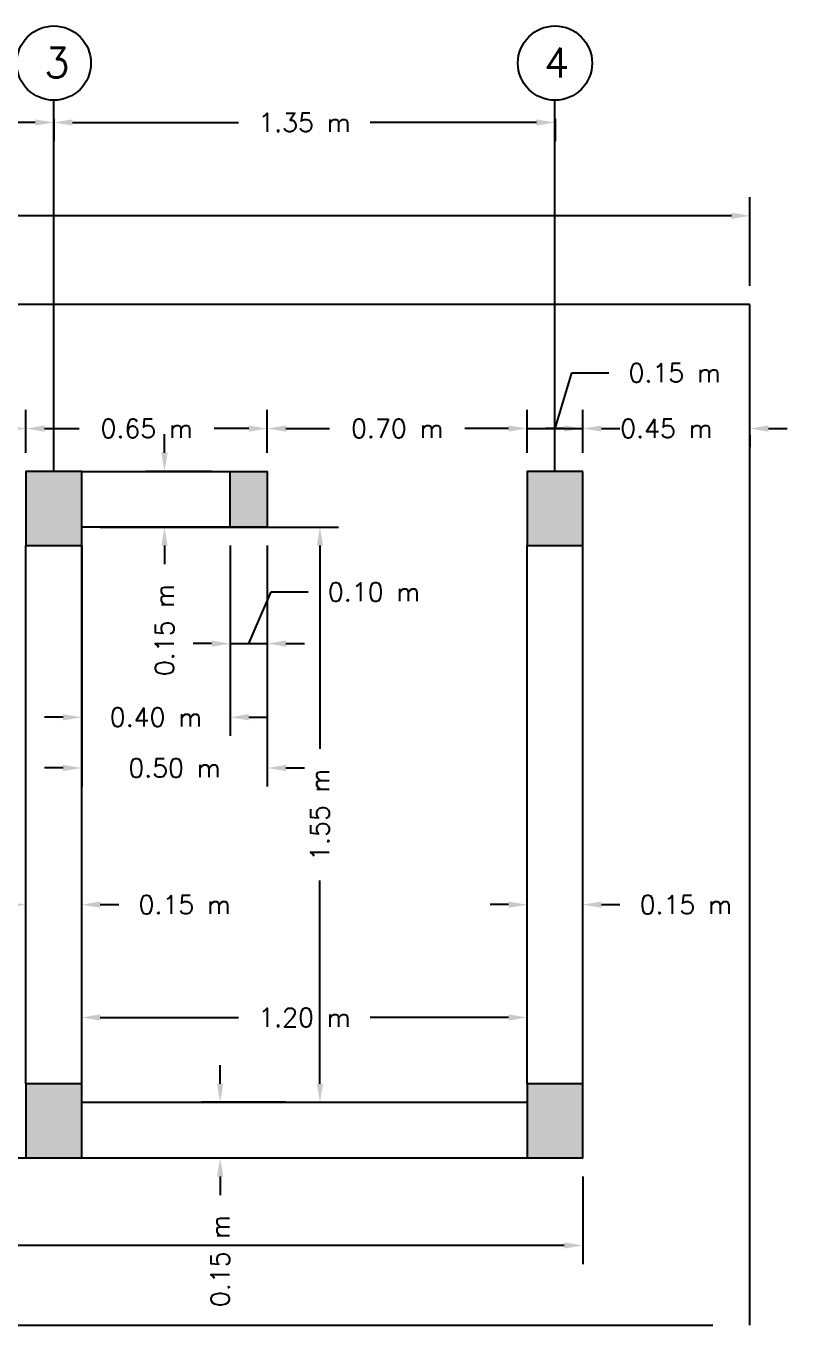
# Model space of a CAD drawing. Header units: metres. Extents: x 0.9 to 42, y -19 to 5.
# Drawn here: x 31.261 to 33.311, y 1.455 to 4.955 of the extents above; entities that cross this region are included whole.
import ezdxf

# ---------------------------------------------------------------- set-up
doc = ezdxf.new("R2010")
doc.units = ezdxf.units.M
doc.linetypes.add('DASHED2', pattern=[0.375, 0.25, -0.125])
doc.linetypes.add('PHANTOM2', pattern=[1.25, 0.625, -0.125, 0.125, -0.125, 0.125, -0.125])
doc.layers.add('Vistas', color=7, linetype='Continuous')
doc.styles.get("Standard").update_dxf_attribs({"font": 'simplex.shx'})
doc.dimstyles.new('1 a 25', dxfattribs={"dimtxt": 0.05, "dimasz": 0.05, "dimexe": 0.05, "dimexo": 0.05, "dimgap": 0.05, "dimtad": 0, "dimzin": 0, "dimdsep": 46, "dimtxsty": 'Standard', "dimcen": 0.09, "dimadec": 0, "dimazin": 0, "dimtfac": 1, "dimtofl": 0, "dimtmove": 0, "dimatfit": 3, "dimfxl": 1, "dimtolj": 1, "dimtzin": 0, "dimarcsym": 0})

# ---------------------------------------------------------------- blocks, each defined once
blk = doc.blocks.new('*D65')
at = {"color": 0, "lineweight": -2, "transparency": 16777216}
for p, q in [((28.1109, 4.2549), (28.1109, 4.4934)), ((33.2109, 4.2549), (33.2109, 4.4934)), ((28.1609, 4.4434), (30.4835, 4.4434)), ((33.1609, 4.4434), (30.8383, 4.4434))]:
    blk.add_line(p, q, dxfattribs=at)
at = {"color": 0, "transparency": 16777216}
for points in [[(28.1609, 4.4517), (28.1609, 4.4351), (28.1109, 4.4434)], [(33.1609, 4.4517), (33.1609, 4.4351), (33.2109, 4.4434)]]:
    blk.add_solid(points, dxfattribs=at)
at = {"layer": 'Defpoints', "color": 0, "transparency": 16777216}
for p in [(33.2109, 4.4434), (28.1109, 4.2049), (33.2109, 4.2049)]:
    blk.add_point(p, dxfattribs=at)
at = {"color": 0, "transparency": 16777216, "insert": (30.6609, 4.4434), "char_height": 0.05, "attachment_point": 5}
blk.add_mtext('\\A1;5.10 m', dxfattribs=at)
blk = doc.blocks.new('*D70')
at = {"color": 0, "lineweight": -2, "transparency": 16777216}
for p, q in [((30.5609, 3.8049), (30.5609, 3.9203)), ((31.2609, 3.8049), (31.2609, 3.9203)), ((30.6109, 3.8703), (30.7287, 3.8703)), ((31.2109, 3.8703), (31.093, 3.8703))]:
    blk.add_line(p, q, dxfattribs=at)
at = {"color": 0, "transparency": 16777216}
for points in [[(30.6109, 3.8786), (30.6109, 3.8619), (30.5609, 3.8703)], [(31.2109, 3.8786), (31.2109, 3.8619), (31.2609, 3.8703)]]:
    blk.add_solid(points, dxfattribs=at)
at = {"layer": 'Defpoints', "color": 0, "transparency": 16777216}
for p in [(31.2609, 3.8703), (30.5609, 3.7549), (31.2609, 3.7549)]:
    blk.add_point(p, dxfattribs=at)
at = {"color": 0, "transparency": 16777216, "insert": (30.9109, 3.8703), "char_height": 0.05, "attachment_point": 5}
blk.add_mtext('\\A1;0.70 m', dxfattribs=at)
blk = doc.blocks.new('*D71')
at = {"color": 0, "lineweight": -2, "transparency": 16777216}
for p, q in [((31.2609, 3.8049), (31.2609, 3.9203)), ((31.9109, 3.8049), (31.9109, 3.9203)), ((31.3109, 3.8703), (31.4037, 3.8703)), ((31.8609, 3.8703), (31.768, 3.8703))]:
    blk.add_line(p, q, dxfattribs=at)
at = {"color": 0, "transparency": 16777216}
for points in [[(31.3109, 3.8786), (31.3109, 3.8619), (31.2609, 3.8703)], [(31.8609, 3.8786), (31.8609, 3.8619), (31.9109, 3.8703)]]:
    blk.add_solid(points, dxfattribs=at)
at = {"layer": 'Defpoints', "color": 0, "transparency": 16777216}
for p in [(31.9109, 3.8703), (31.2609, 3.7549), (31.9109, 3.7549)]:
    blk.add_point(p, dxfattribs=at)
at = {"color": 0, "transparency": 16777216, "insert": (31.5859, 3.8703), "char_height": 0.05, "attachment_point": 5}
blk.add_mtext('\\A1;0.65 m', dxfattribs=at)
blk = doc.blocks.new('*D72')
at = {"color": 0, "lineweight": -2, "transparency": 16777216}
for p, q in [((31.9109, 3.8049), (31.9109, 3.9203)), ((32.6109, 3.8049), (32.6109, 3.9203)), ((31.9609, 3.8703), (32.0787, 3.8703)), ((32.5609, 3.8703), (32.443, 3.8703))]:
    blk.add_line(p, q, dxfattribs=at)
at = {"color": 0, "transparency": 16777216}
for points in [[(31.9609, 3.8786), (31.9609, 3.8619), (31.9109, 3.8703)], [(32.5609, 3.8786), (32.5609, 3.8619), (32.6109, 3.8703)]]:
    blk.add_solid(points, dxfattribs=at)
at = {"layer": 'Defpoints', "color": 0, "transparency": 16777216}
for p in [(32.6109, 3.8703), (31.9109, 3.7549), (32.6109, 3.7549)]:
    blk.add_point(p, dxfattribs=at)
at = {"color": 0, "transparency": 16777216, "insert": (32.2609, 3.8703), "char_height": 0.05, "attachment_point": 5}
blk.add_mtext('\\A1;0.70 m', dxfattribs=at)
blk = doc.blocks.new('*D73')
at = {"color": 0, "lineweight": -2, "transparency": 16777216}
for p, q in [((32.6859, 3.8703), (32.7309, 4.0203)), ((32.7309, 4.0203), (32.8309, 4.0203)), ((32.6109, 3.8049), (32.6109, 3.9203)), ((32.7609, 3.8049), (32.7609, 3.9203)), ((32.5609, 3.8703), (32.5109, 3.8703)), ((32.6109, 3.8703), (32.7609, 3.8703)), ((32.8109, 3.8703), (32.8609, 3.8703))]:
    blk.add_line(p, q, dxfattribs=at)
at = {"color": 0, "transparency": 16777216}
for points in [[(32.5609, 3.8786), (32.5609, 3.8619), (32.6109, 3.8703)], [(32.8109, 3.8786), (32.8109, 3.8619), (32.7609, 3.8703)]]:
    blk.add_solid(points, dxfattribs=at)
at = {"layer": 'Defpoints', "color": 0, "transparency": 16777216}
for p in [(32.7609, 3.8703), (32.6109, 3.7549), (32.7609, 3.7549)]:
    blk.add_point(p, dxfattribs=at)
at = {"color": 0, "transparency": 16777216, "insert": (33.0083, 4.0203), "char_height": 0.05, "attachment_point": 5}
blk.add_mtext('\\A1;0.15 m', dxfattribs=at)
blk = doc.blocks.new('*D74')
at = {"color": 0, "lineweight": -2, "transparency": 16777216}
for p, q in [((32.7609, 3.8049), (32.7609, 3.9203)), ((32.7109, 3.8703), (32.6609, 3.8703)), ((33.2109, 3.8525), (33.2109, 3.8203)), ((33.2609, 3.8703), (33.3109, 3.8703))]:
    blk.add_line(p, q, dxfattribs=at)
at = {"color": 0, "transparency": 16777216}
for points in [[(32.7109, 3.8786), (32.7109, 3.8619), (32.7609, 3.8703)], [(33.2609, 3.8786), (33.2609, 3.8619), (33.2109, 3.8703)]]:
    blk.add_solid(points, dxfattribs=at)
at = {"layer": 'Defpoints', "color": 0, "transparency": 16777216}
for p in [(33.2109, 3.9025), (33.2109, 3.8703), (32.7609, 3.7549)]:
    blk.add_point(p, dxfattribs=at)
at = {"color": 0, "transparency": 16777216, "insert": (32.9859, 3.8703), "char_height": 0.05, "attachment_point": 5}
blk.add_mtext('\\A1;0.45 m', dxfattribs=at)
blk = doc.blocks.new('*D80')
at = {"color": 0, "lineweight": -2, "transparency": 16777216}
for p, q in [((31.4109, 2.1049), (31.4109, 2.3335)), ((32.6109, 2.1049), (32.6109, 2.3335)), ((31.4609, 2.2835), (31.8335, 2.2835)), ((32.5609, 2.2835), (32.1883, 2.2835))]:
    blk.add_line(p, q, dxfattribs=at)
at = {"color": 0, "transparency": 16777216}
for points in [[(31.4609, 2.2919), (31.4609, 2.2752), (31.4109, 2.2835)], [(32.5609, 2.2919), (32.5609, 2.2752), (32.6109, 2.2835)]]:
    blk.add_solid(points, dxfattribs=at)
at = {"layer": 'Defpoints', "color": 0, "transparency": 16777216}
for p in [(32.6109, 2.2835), (31.4109, 2.0549), (32.6109, 2.0549)]:
    blk.add_point(p, dxfattribs=at)
at = {"color": 0, "transparency": 16777216, "insert": (32.0109, 2.2835), "char_height": 0.05, "attachment_point": 5}
blk.add_mtext('\\A1;1.20 m', dxfattribs=at)
blk = doc.blocks.new('*D83')
at = {"color": 0, "lineweight": -2, "transparency": 16777216}
for p, q in [((28.5609, 1.8549), (28.5609, 1.6192)), ((32.7609, 1.8549), (32.7609, 1.6192)), ((28.6109, 1.6692), (30.4787, 1.6692)), ((32.7109, 1.6692), (30.843, 1.6692))]:
    blk.add_line(p, q, dxfattribs=at)
at = {"color": 0, "transparency": 16777216}
for points in [[(28.6109, 1.6775), (28.6109, 1.6609), (28.5609, 1.6692)], [(32.7109, 1.6775), (32.7109, 1.6609), (32.7609, 1.6692)]]:
    blk.add_solid(points, dxfattribs=at)
at = {"layer": 'Defpoints', "color": 0, "transparency": 16777216}
for p in [(28.5609, 1.9049), (32.7609, 1.9049), (32.7609, 1.6692)]:
    blk.add_point(p, dxfattribs=at)
at = {"color": 0, "transparency": 16777216, "insert": (30.6609, 1.6692), "char_height": 0.05, "attachment_point": 5}
blk.add_mtext('\\A1;4.20 m', dxfattribs=at)
blk = doc.blocks.new('*D86')
at = {"color": 0, "lineweight": -2, "transparency": 16777216}
for p, q in [((31.2609, 2.3335), (31.2609, 2.6375)), ((31.4109, 2.3335), (31.4109, 2.6375)), ((31.2109, 2.5875), (31.1609, 2.5875)), ((31.4609, 2.5875), (31.5109, 2.5875))]:
    blk.add_line(p, q, dxfattribs=at)
at = {"color": 0, "transparency": 16777216}
for points in [[(31.2109, 2.5958), (31.2109, 2.5792), (31.2609, 2.5875)], [(31.4609, 2.5958), (31.4609, 2.5792), (31.4109, 2.5875)]]:
    blk.add_solid(points, dxfattribs=at)
at = {"layer": 'Defpoints', "color": 0, "transparency": 16777216}
for p in [(31.4109, 2.5875), (31.2609, 2.2835), (31.4109, 2.2835)]:
    blk.add_point(p, dxfattribs=at)
at = {"color": 0, "transparency": 16777216, "insert": (31.6883, 2.5875), "char_height": 0.05, "attachment_point": 5}
blk.add_mtext('\\A1;0.15 m', dxfattribs=at)
blk = doc.blocks.new('*D87')
at = {"color": 0, "lineweight": -2, "transparency": 16777216}
for p, q in [((32.6109, 2.3335), (32.6109, 2.6375)), ((32.7609, 2.3335), (32.7609, 2.6375)), ((32.5609, 2.5875), (32.5109, 2.5875)), ((32.8109, 2.5875), (32.8609, 2.5875))]:
    blk.add_line(p, q, dxfattribs=at)
at = {"color": 0, "transparency": 16777216}
for points in [[(32.5609, 2.5958), (32.5609, 2.5792), (32.6109, 2.5875)], [(32.8109, 2.5958), (32.8109, 2.5792), (32.7609, 2.5875)]]:
    blk.add_solid(points, dxfattribs=at)
at = {"layer": 'Defpoints', "color": 0, "transparency": 16777216}
for p in [(32.7609, 2.5875), (32.6109, 2.2835), (32.7609, 2.2835)]:
    blk.add_point(p, dxfattribs=at)
at = {"color": 0, "transparency": 16777216, "insert": (33.0383, 2.5875), "char_height": 0.05, "attachment_point": 5}
blk.add_mtext('\\A1;0.15 m', dxfattribs=at)
blk = doc.blocks.new('*D90')
at = {"color": 0, "lineweight": -2, "transparency": 16777216}
for p, q in [((31.784, 2.1049), (31.784, 2.1549)), ((31.9609, 2.0549), (31.734, 2.0549)), ((29.3609, 1.9049), (31.834, 1.9049)), ((31.784, 1.8549), (31.784, 1.8049))]:
    blk.add_line(p, q, dxfattribs=at)
at = {"color": 0, "transparency": 16777216}
for points in [[(31.7757, 2.1049), (31.7924, 2.1049), (31.784, 2.0549)], [(31.7757, 1.8549), (31.7924, 1.8549), (31.784, 1.9049)]]:
    blk.add_solid(points, dxfattribs=at)
at = {"layer": 'Defpoints', "color": 0, "transparency": 16777216}
for p in [(32.0109, 2.0549), (29.3109, 1.9049), (31.784, 1.9049)]:
    blk.add_point(p, dxfattribs=at)
at = {"color": 0, "transparency": 16777216, "insert": (31.784, 1.6275), "char_height": 0.05, "attachment_point": 5, "rotation": 90}
blk.add_mtext('\\A1;0.15 m', dxfattribs=at)
blk = doc.blocks.new('*D93')
at = {"color": 0, "lineweight": -2, "transparency": 16777216}
for p, q in [((31.634, 3.8049), (31.634, 3.8549)), ((31.7609, 3.7549), (31.584, 3.7549)), ((31.7609, 3.6049), (31.584, 3.6049)), ((31.634, 3.5549), (31.634, 3.5049))]:
    blk.add_line(p, q, dxfattribs=at)
at = {"color": 0, "transparency": 16777216}
for points in [[(31.6257, 3.8049), (31.6424, 3.8049), (31.634, 3.7549)], [(31.6257, 3.5549), (31.6424, 3.5549), (31.634, 3.6049)]]:
    blk.add_solid(points, dxfattribs=at)
at = {"layer": 'Defpoints', "color": 0, "transparency": 16777216}
for p in [(31.8109, 3.7549), (31.634, 3.6049), (31.8109, 3.6049)]:
    blk.add_point(p, dxfattribs=at)
at = {"color": 0, "transparency": 16777216, "insert": (31.634, 3.3275), "char_height": 0.05, "attachment_point": 5, "rotation": 90}
blk.add_mtext('\\A1;0.15 m', dxfattribs=at)
blk = doc.blocks.new('*D96')
at = {"color": 0, "lineweight": -2, "transparency": 16777216}
for p, q in [((30.0359, 4.6949), (30.4835, 4.6949)), ((31.2859, 4.6949), (30.8383, 4.6949)), ((31.3359, 4.7049), (31.3359, 4.6449))]:
    blk.add_line(p, q, dxfattribs=at)
at = {"color": 0, "transparency": 16777216}
for points in [[(30.0359, 4.7032), (30.0359, 4.6866), (29.9859, 4.6949)], [(31.2859, 4.7032), (31.2859, 4.6866), (31.3359, 4.6949)]]:
    blk.add_solid(points, dxfattribs=at)
at = {"layer": 'Defpoints', "color": 0, "transparency": 16777216}
for p in [(31.3359, 4.7549), (29.9859, 4.6949), (31.3359, 4.6949)]:
    blk.add_point(p, dxfattribs=at)
at = {"color": 0, "transparency": 16777216, "insert": (30.6609, 4.6949), "char_height": 0.05, "attachment_point": 5}
blk.add_mtext('\\A1;1.35 m', dxfattribs=at)
blk = doc.blocks.new('*D97')
at = {"color": 0, "lineweight": -2, "transparency": 16777216}
for p, q in [((31.3359, 4.7049), (31.3359, 4.6449)), ((31.3859, 4.6949), (31.8335, 4.6949)), ((32.6359, 4.6949), (32.1883, 4.6949)), ((32.6859, 4.7049), (32.6859, 4.6449))]:
    blk.add_line(p, q, dxfattribs=at)
at = {"color": 0, "transparency": 16777216}
for points in [[(31.3859, 4.7032), (31.3859, 4.6866), (31.3359, 4.6949)], [(32.6359, 4.7032), (32.6359, 4.6866), (32.6859, 4.6949)]]:
    blk.add_solid(points, dxfattribs=at)
at = {"layer": 'Defpoints', "color": 0, "transparency": 16777216}
for p in [(31.3359, 4.7549), (32.6859, 4.7549), (32.6859, 4.6949)]:
    blk.add_point(p, dxfattribs=at)
at = {"color": 0, "transparency": 16777216, "insert": (32.0109, 4.6949), "char_height": 0.05, "attachment_point": 5}
blk.add_mtext('\\A1;1.35 m', dxfattribs=at)
blk = doc.blocks.new('*D114')
at = {"color": 0, "lineweight": -2, "transparency": 16777216}
for p, q in [((31.4609, 3.6049), (32.1027, 3.6049)), ((32.0527, 3.5549), (32.0527, 3.0073)), ((32.0527, 2.1049), (32.0527, 2.6525)), ((31.4609, 2.0549), (32.1027, 2.0549))]:
    blk.add_line(p, q, dxfattribs=at)
at = {"color": 0, "transparency": 16777216}
for points in [[(32.0444, 3.5549), (32.0611, 3.5549), (32.0527, 3.6049)], [(32.0444, 2.1049), (32.0611, 2.1049), (32.0527, 2.0549)]]:
    blk.add_solid(points, dxfattribs=at)
at = {"layer": 'Defpoints', "color": 0, "transparency": 16777216}
for p in [(31.4109, 3.6049), (31.4109, 2.0549), (32.0527, 2.0549)]:
    blk.add_point(p, dxfattribs=at)
at = {"color": 0, "transparency": 16777216, "insert": (32.0527, 2.8299), "char_height": 0.05, "attachment_point": 5, "rotation": 90}
blk.add_mtext('\\A1;1.55 m', dxfattribs=at)
blk = doc.blocks.new('*D115')
at = {"color": 0, "lineweight": -2, "transparency": 16777216}
for p, q in [((31.4109, 3.5549), (31.4109, 2.9057)), ((31.9109, 3.5549), (31.9109, 2.9057)), ((31.3609, 2.9557), (31.3109, 2.9557)), ((31.9609, 2.9557), (32.0109, 2.9557))]:
    blk.add_line(p, q, dxfattribs=at)
at = {"color": 0, "transparency": 16777216}
for points in [[(31.3609, 2.9641), (31.3609, 2.9474), (31.4109, 2.9557)], [(31.9609, 2.9641), (31.9609, 2.9474), (31.9109, 2.9557)]]:
    blk.add_solid(points, dxfattribs=at)
at = {"layer": 'Defpoints', "color": 0, "transparency": 16777216}
for p in [(31.4109, 3.6049), (31.9109, 3.6049), (31.9109, 2.9557)]:
    blk.add_point(p, dxfattribs=at)
at = {"color": 0, "transparency": 16777216, "insert": (31.6609, 2.9557), "char_height": 0.05, "attachment_point": 5}
blk.add_mtext('\\A1;0.50 m', dxfattribs=at)
blk = doc.blocks.new('*D116')
at = {"color": 0, "lineweight": -2, "transparency": 16777216}
for p, q in [((31.4109, 3.5549), (31.4109, 3.0424)), ((31.8109, 3.5549), (31.8109, 3.0424)), ((31.3609, 3.0924), (31.3109, 3.0924)), ((31.8609, 3.0924), (31.9109, 3.0924))]:
    blk.add_line(p, q, dxfattribs=at)
at = {"color": 0, "transparency": 16777216}
for points in [[(31.3609, 3.1007), (31.3609, 3.084), (31.4109, 3.0924)], [(31.8609, 3.1007), (31.8609, 3.084), (31.8109, 3.0924)]]:
    blk.add_solid(points, dxfattribs=at)
at = {"layer": 'Defpoints', "color": 0, "transparency": 16777216}
for p in [(31.4109, 3.6049), (31.8109, 3.6049), (31.8109, 3.0924)]:
    blk.add_point(p, dxfattribs=at)
at = {"color": 0, "transparency": 16777216, "insert": (31.6109, 3.0924), "char_height": 0.05, "attachment_point": 5}
blk.add_mtext('\\A1;0.40 m', dxfattribs=at)
blk = doc.blocks.new('*D117')
at = {"color": 0, "lineweight": -2, "transparency": 16777216}
for p, q in [((31.8109, 3.5549), (31.8109, 3.2408)), ((31.9109, 3.5549), (31.9109, 3.2408)), ((31.8609, 3.2908), (31.9209, 3.43)), ((31.9209, 3.43), (32.0209, 3.43)), ((31.7609, 3.2908), (31.7109, 3.2908)), ((31.8109, 3.2908), (31.9109, 3.2908)), ((31.9609, 3.2908), (32.0109, 3.2908))]:
    blk.add_line(p, q, dxfattribs=at)
at = {"color": 0, "transparency": 16777216}
for points in [[(31.7609, 3.2991), (31.7609, 3.2824), (31.8109, 3.2908)], [(31.9609, 3.2991), (31.9609, 3.2824), (31.9109, 3.2908)]]:
    blk.add_solid(points, dxfattribs=at)
at = {"layer": 'Defpoints', "color": 0, "transparency": 16777216}
for p in [(31.8109, 3.6049), (31.9109, 3.6049), (31.9109, 3.2908)]:
    blk.add_point(p, dxfattribs=at)
at = {"color": 0, "transparency": 16777216, "insert": (32.1983, 3.43), "char_height": 0.05, "attachment_point": 5}
blk.add_mtext('\\A1;0.10 m', dxfattribs=at)

msp = doc.modelspace()

# ---------------------------------------------------------------- hatches: boundary and pattern name
h = msp.add_hatch(color=256)
h.dxf.hatch_style = 1
h.paths.add_polyline_path([(30.06088, 3.7549), (29.91088, 3.7549), (29.91088, 3.5549), (30.06088, 3.5549)])
h.paths.add_polyline_path([(31.91088, 3.7549), (31.81088, 3.7549), (31.81088, 3.6049), (31.91088, 3.6049)])
h.paths.add_polyline_path([(32.76088, 3.7549), (32.61088, 3.7549), (32.61088, 3.5549), (32.76088, 3.5549)])
h.paths.add_polyline_path([(28.71088, 3.7549), (28.56088, 3.7549), (28.56088, 3.5549), (28.71088, 3.5549)])
h.paths.add_polyline_path([(29.21088, 3.7549), (29.11088, 3.7549), (29.11088, 3.6049), (29.21088, 3.6049)])
h.paths.add_polyline_path([(28.71088, 2.1049), (28.56088, 2.1049), (28.56088, 1.9049), (28.71088, 1.9049)])
h.paths.add_polyline_path([(30.06088, 2.1049), (29.91088, 2.1049), (29.91088, 1.9049), (30.06088, 1.9049)])
h.paths.add_polyline_path([(30.56088, 3.7549), (30.46088, 3.7549), (30.46088, 3.6049), (30.56088, 3.6049)])
h.paths.add_polyline_path([(31.41088, 2.1049), (31.26088, 2.1049), (31.26088, 1.9049), (31.41088, 1.9049)])
h.paths.add_polyline_path([(31.41088, 3.7549), (31.26088, 3.7549), (31.26088, 3.5549), (31.41088, 3.5549)])
h.paths.add_polyline_path([(32.76088, 2.1049), (32.61088, 2.1049), (32.61088, 1.9049), (32.76088, 1.9049)])

# ---------------------------------------------------------------- linework, layer by layer
at = {"linetype": 'PHANTOM2', "ltscale": 5}
for p, q in [((31.33588, 3.7549), (31.33588, 4.7549)), ((32.68588, 3.7549), (32.68588, 4.7549))]:
    msp.add_line(p, q, dxfattribs=at)
for p, q in [((31.41088, 3.7549), (31.81088, 3.7549)), ((31.81088, 3.6049), (31.41088, 3.6049)), ((31.26088, 2.1049), (31.26088, 3.5549)), ((31.41088, 2.1049), (31.41088, 3.5549)), ((32.61088, 2.1049), (32.61088, 3.5549)), ((32.76088, 2.1049), (32.76088, 3.5549)), ((31.41088, 2.0549), (32.61088, 2.0549)), ((31.41088, 1.9049), (32.61088, 1.9049))]:
    msp.add_line(p, q)
for points in [[(31.41088, 3.7549), (31.26088, 3.7549), (31.26088, 3.5549), (31.41088, 3.5549)], [(31.81088, 3.7549), (31.91088, 3.7549), (31.91088, 3.6049), (31.81088, 3.6049)], [(32.76088, 3.7549), (32.61088, 3.7549), (32.61088, 3.5549), (32.76088, 3.5549)], [(31.41088, 2.1049), (31.26088, 2.1049), (31.26088, 1.9049), (31.41088, 1.9049)], [(32.76088, 2.1049), (32.61088, 2.1049), (32.61088, 1.9049), (32.76088, 1.9049)]]:
    msp.add_lwpolyline(points, close=True)
for centre in [(31.33588, 4.8549), (32.68588, 4.8549)]:
    msp.add_circle(centre, 0.1)
at = {"layer": 'Vistas', "linetype": 'DASHED2', "ltscale": 20}
msp.add_lwpolyline([(28.11088, 4.2049), (28.11088, 1.4549), (33.21088, 1.4549), (33.21088, 4.2049)], close=True, dxfattribs=at)

# ---------------------------------------------------------------- texts
at = {"char_height": 0.08, "attachment_point": 1}
for s, insert in [('3', (31.30971, 4.89632)), ('4', (32.6559, 4.89632))]:
    msp.add_mtext_dynamic_manual_height_columns(s, width=0.08, gutter_width=1, heights=[0], dxfattribs=dict(at, insert=insert))

# ---------------------------------------------------------------- dimensions: what is measured, and where the dimension line sits
for base, p1, p2, override, picture, middle in [((31.33588, 4.69492), (29.98588, 4.69492), (31.33588, 4.7549), {"dimpost": ' m', "dimtmove": 1}, '*D96', (30.66088, 4.69492)), ((32.68588, 4.69492), (31.33588, 4.7549), (32.68588, 4.7549), {"dimpost": ' m', "dimtmove": 1}, '*D97', (32.01088, 4.69492)), ((33.21088, 4.4434), (28.11088, 4.2049), (33.21088, 4.2049), {"dimpost": ' m'}, '*D65', (30.66088, 4.4434)), ((32.76088, 3.87026), (32.61088, 3.7549), (32.76088, 3.7549), {"dimpost": ' m', "dimtmove": 1}, '*D73', (32.88088, 4.02026)), ((31.26088, 3.87026), (30.56088, 3.7549), (31.26088, 3.7549), {"dimpost": ' m', "dimtmove": 1}, '*D70', (30.91088, 3.87026)), ((31.91088, 3.87026), (31.26088, 3.7549), (31.91088, 3.7549), {"dimpost": ' m', "dimtmove": 1}, '*D71', (31.58588, 3.87026)), ((32.61088, 3.87026), (31.91088, 3.7549), (32.61088, 3.7549), {"dimpost": ' m', "dimtmove": 1}, '*D72', (32.26088, 3.87026)), ((33.21088, 3.87026), (32.76088, 3.7549), (33.21088, 3.90254), {"dimpost": ' m', "dimtmove": 1}, '*D74', (32.98588, 3.87026)), ((31.91088, 2.95573), (31.41088, 3.6049), (31.91088, 3.6049), {"dimpost": ' m'}, '*D115', (31.66088, 2.95573)), ((31.81088, 3.09236), (31.41088, 3.6049), (31.81088, 3.6049), {"dimpost": ' m'}, '*D116', (31.61088, 3.09236)), ((31.41088, 2.58749), (31.26088, 2.28354), (31.41088, 2.28354), {"dimpost": ' m'}, '*D86', (31.68826, 2.58749)), ((32.76088, 2.58749), (32.61088, 2.28354), (32.76088, 2.28354), {"dimpost": ' m'}, '*D87', (33.03826, 2.58749)), ((32.61088, 2.28354), (31.41088, 2.0549), (32.61088, 2.0549), {"dimpost": ' m'}, '*D80', (32.01088, 2.28354)), ((32.76088, 1.66918), (28.56088, 1.9049), (32.76088, 1.9049), {"dimpost": ' m'}, '*D83', (30.66088, 1.66918))]:
    dim = msp.add_linear_dim(base=base, p1=p1, p2=p2, dimstyle='1 a 25', override=override)
    dim.commit()
    dim.dimension.update_dxf_attribs({"geometry": picture, "text_midpoint": middle})
for base, p1, p2, picture, middle in [((31.63402, 3.6049), (31.81088, 3.7549), (31.81088, 3.6049), '*D93', (31.63402, 3.32752)), ((31.78402, 1.9049), (32.01088, 2.0549), (29.31088, 1.9049), '*D90', (31.78402, 1.62752))]:
    dim = msp.add_linear_dim(base=base, p1=p1, p2=p2, angle=90, dimstyle='1 a 25', override={"dimpost": ' m'})
    dim.commit()
    dim.dimension.update_dxf_attribs({"geometry": picture, "text_midpoint": middle})
dim = msp.add_aligned_dim(p1=(31.41088, 3.6049), p2=(31.41088, 2.0549), distance=0.64184, dimstyle='1 a 25', override={"dimpost": ' m'})
dim.commit()
dim.dimension.update_dxf_attribs({"geometry": '*D114', "text_midpoint": (32.05272, 2.8299)})
dim = msp.add_linear_dim(base=(31.91088, 3.29077), p1=(31.81088, 3.6049), p2=(31.91088, 3.6049), dimstyle='1 a 25', override={"dimpost": ' m', "dimtmove": 1})
dim.commit()
dim.dimension.update_dxf_attribs({"geometry": '*D117', "text_midpoint": (32.07088, 3.42996), "dimtype": 160})

doc.saveas('drawing.dxf')
